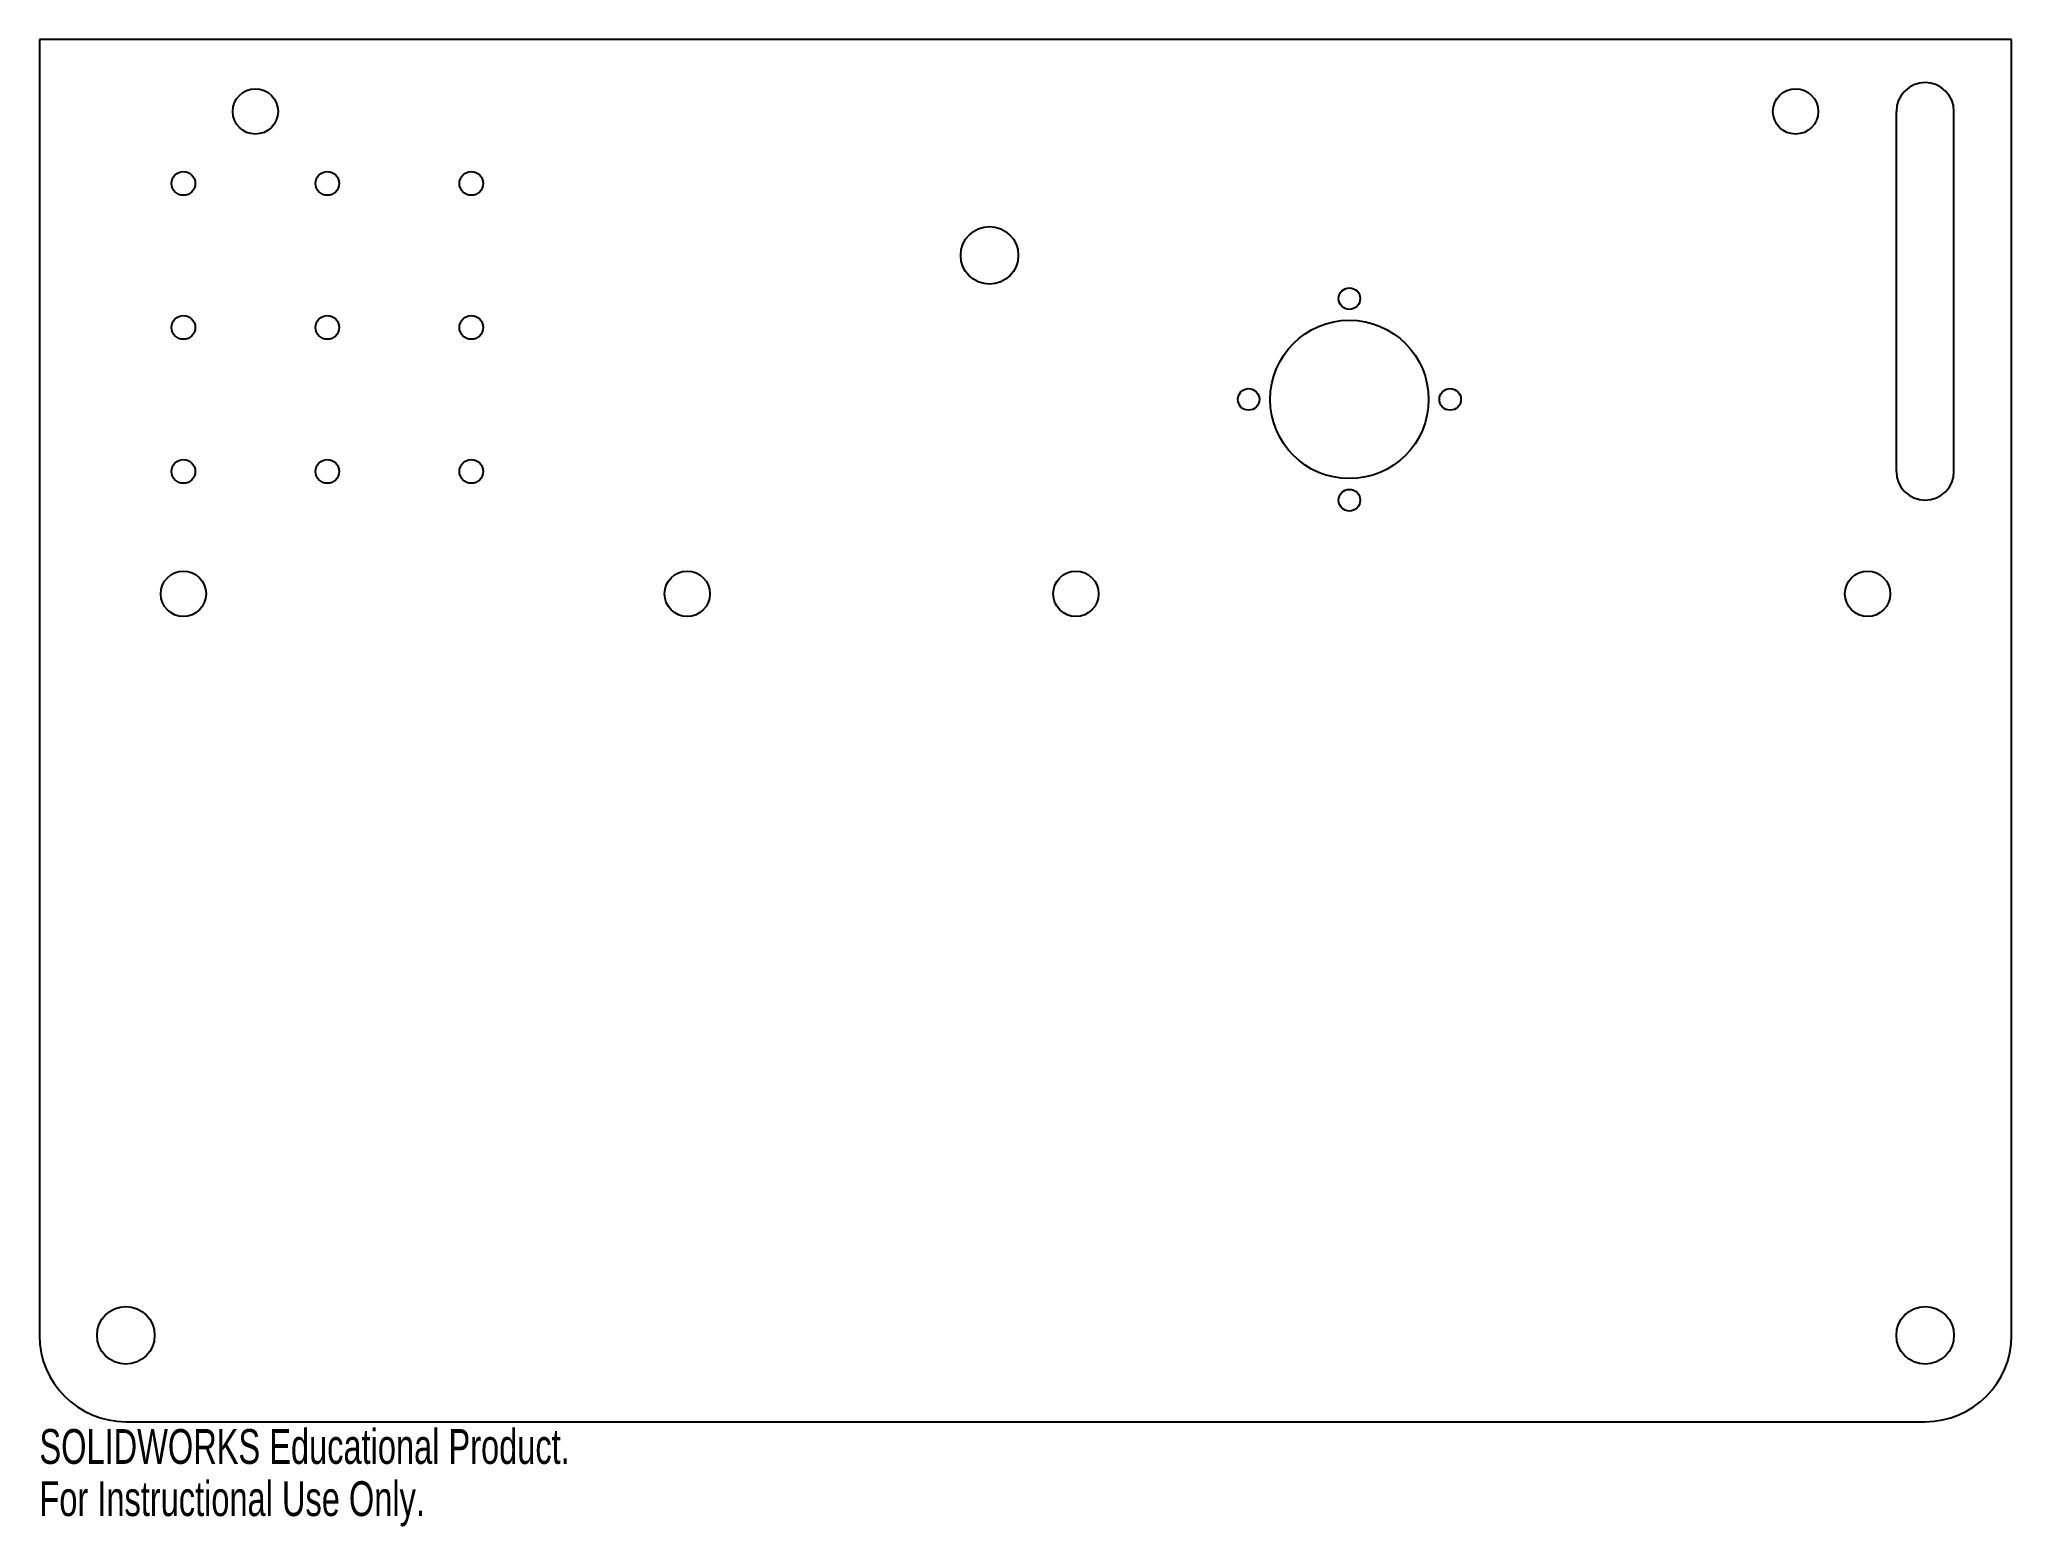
# Model space of a CAD drawing. Header units: millimetres. Extents: x -137 to 137, y -27 to 180.
import ezdxf

# ---------------------------------------------------------------- set-up
doc = ezdxf.new("R2010")
doc.units = ezdxf.units.MM
doc.styles.add('SLDTEXTSTYLE0', font='TXT', dxfattribs={"width": 0.7})

msp = doc.modelspace()

# ---------------------------------------------------------------- linework, layer by layer
at = {"color": 7, "linetype": 'Continuous', "lineweight": 25}
for p, q in [((-137, 180), (-137, 0)), ((137, 180), (-137, 180)), ((137, 0), (137, 180)), ((121, 120), (121, 170)), ((129, 120), (129, 170)), ((-125, -12), (125, -12))]:
    msp.add_line(p, q, dxfattribs=at)
for centre, radius in [((-107, 170), 3.15), ((107, 170), 3.15), ((-117, 160), 1.65), ((-97, 160), 1.65), ((-77, 160), 1.65), ((-5, 150), 4), ((45, 144), 1.5), ((-117, 140), 1.65), ((-97, 140), 1.65), ((-77, 140), 1.65), ((45, 130), 11), ((31, 130), 1.5), ((59, 130), 1.5), ((-117, 120), 1.65), ((-97, 120), 1.65), ((-77, 120), 1.65), ((45, 116), 1.5), ((-117, 103), 3.15), ((-47, 103), 3.15), ((7, 103), 3.15), ((117, 103), 3.15), ((-125, 0), 4), ((125, 0), 4)]:
    msp.add_circle(centre, radius, dxfattribs=at)
for centre, radius, start, end in [((125, 170), 4, 0, 180), ((125, 120), 4, 180, 0), ((-125, 0), 12, 180, 270), ((125, 0), 12, 270, 0)]:
    msp.add_arc(centre, radius, start, end, dxfattribs=at)

# ---------------------------------------------------------------- texts
at = {"color": 7, "linetype": 'Continuous', "char_height": 4.8336, "attachment_point": 1, "style": 'SLDTEXTSTYLE0'}
for s, insert in [('SOLIDWORKS Educational Product.', (-137, -13.02)), ('For Instructional Use Only.', (-137, -20.27))]:
    msp.add_mtext(s, dxfattribs=dict(at, insert=insert))

doc.saveas('drawing.dxf')
